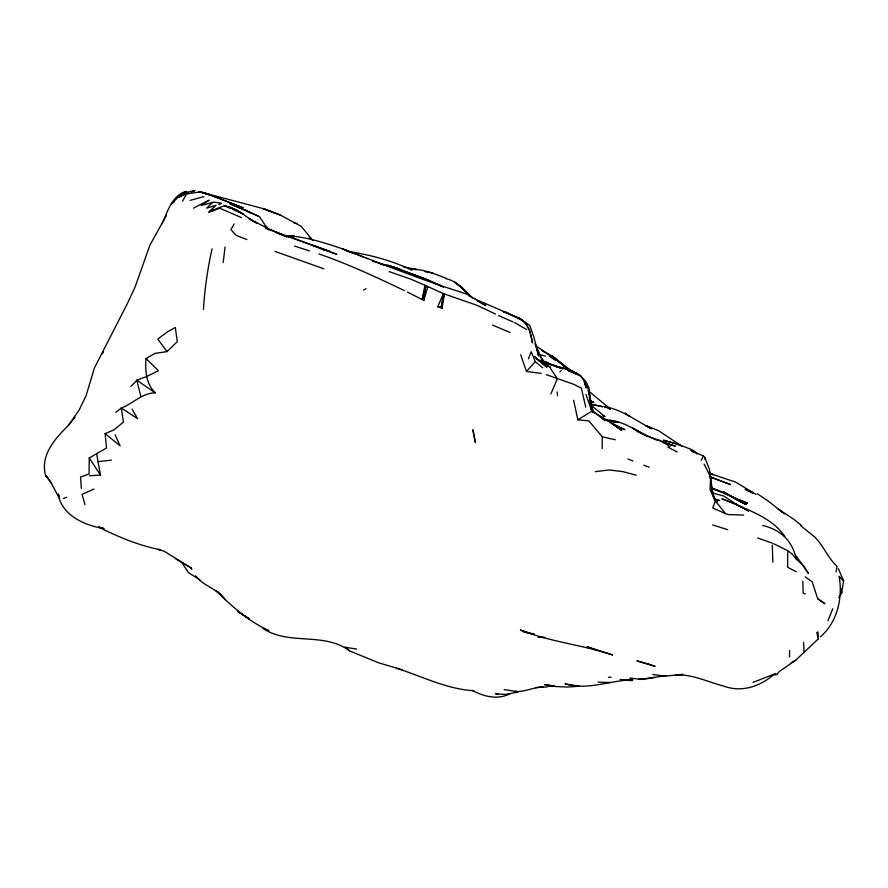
<?xml version="1.0" encoding="UTF-8"?>
<svg xmlns="http://www.w3.org/2000/svg" width="888" height="888" viewBox="0 0 888 888"><rect width="100%" height="100%" fill="white"/><g stroke="black" fill="none" stroke-linecap="round" stroke-linejoin="round"><path stroke-width="1.33" d="M682.428 674.425L675.601 674.847C692.551 674.225 707.858 681.917 723.864 686.158C741.347 692.662 759.651 686.613 773.315 674.98L777.011 674.58L779.12 671.661L795.704 660.217L818.425 638.794L817.759 631.812M602.164 448.729L602.253 436.807L588.855 420.912L577.855 419.791L573.626 400.266M773.481 543.678L787.678 550.649L787.612 567.232L796.27 571.772M803.596 642.335L804.106 652.636M166.844 332.267L175.302 327.439L177.289 341.636L167.055 351.615L154.934 353.391L146.043 358.53C145.01 370.529 146.109 383.96 155.234 392.818C141.658 393.129 133 403.718 121.268 408.014L123.465 422.089L113.875 429.947L105.128 433.599L106.527 447.963L89.255 458.019L89.055 473.97L80.553 477.045L81.341 488.378M789.51 657.02L789.61 650.427M223.199 262.537L225.053 247.075M704.117 464.058L710.644 476.967L710.045 489.71L715.373 500.999L725.574 513.664L728.204 514.552L743.678 515.107M203.43 309.413C204.717 289.066 207.592 268.753 212.043 248.84M407.525 292.085L423.842 300.388L425.607 286.902L424.919 285.237L410.811 279.165L389.31 271.661M836.152 571.861L836.995 566.267C827.76 557.808 823.631 545.82 814.751 536.996L800.599 525.629M423.842 300.388L427.85 286.602L425.607 286.902L422.177 299.456L424.919 285.237L443.389 293.606L437.784 306.749L442.091 308.214L444.344 293.95L477.356 305.472L495.46 314.019M443.389 293.606L441.325 306.671L442.091 308.214M838.76 597.602L841.68 592.973L843.6 580.963L838.361 568.653M843.6 580.963L839.127 576.345C842.923 597.569 837.473 622.166 820.445 636.796M444.344 293.95L441.325 306.671L437.784 306.749M715.373 500.999L712.698 507.925L725.574 513.664M528.449 358.83L531.224 351.737L535.309 361.649L542.712 367.743M827.949 620.679L832.789 608.724M550.871 393.95L557.387 378.621L550.394 368.376M161.949 223.998C167.566 211.877 171.639 195.571 186.247 191.442L184.249 193.14M68.731 425.052L79.31 409.779L86.069 395.704L94.428 367.954L127.173 303.985L134.898 287.546L149.894 245.232L166.433 215.396M182.584 201.065L186.624 193.917L199.822 191.997M701.165 460.295L703.529 456.143M234.166 223.987L230.936 229.592L236.075 235.309L246.919 239.571M475.402 442.601L472.871 429.714L475.313 442.191M101.776 354.101L103.352 352.059M74.981 417.249L67.854 426.029C54.845 438.705 40.027 455.677 45.588 475.38L51.826 483.416M559.917 371.983L561.249 370.451M520.734 354.856L526.462 371.45L535.309 361.649M130.758 386.546L137.041 380.086L146.675 376.523L158.375 370.685L146.043 358.53M186.247 191.442L181.729 193.484L171.295 204.118L174.281 201.587M212.487 202.497L206.627 208.147L216.039 205.328L209.268 211.555L211.866 211.067M115.773 412.31L121.268 408.014L137.662 418.725L132.068 409.146M166.067 332.889L157.798 339.138L167.055 351.615M209.346 200.166L201.199 205.517L213.642 202.109L220.968 203.163M577.855 419.791L591.863 411.166L608.946 421.312L621.678 430.38L610.245 422.488L624.875 429.67L613.064 424.486M363.536 290.143L365.945 288.689M791.086 662.914L795.704 660.217M193.451 208.125L208.491 200.366M188.056 192.385L178.732 197.114L187.501 193.562M93.917 489.044L82.096 494.361L84.971 504.784M191.264 192.03L195.027 190.509L181.729 193.484M775.912 673.448L753.024 682.406M218.781 204.562L221.534 203.485M209.268 211.555L224.387 205.705L231.269 207.415M208.758 212.365L219.68 208.225L241.558 217.627M63.514 498.49L66.667 497.302M190.121 200.388L203.985 196.57M498.124 693.806L495.526 693.806L506.637 694.471L518.27 691.774L504.173 689.61M506.637 694.471L509.856 693.783C497.669 700.177 483.56 696.492 472.072 690.353M654.734 677.466L642.146 679.464L629.981 678.055L632.134 680.663L620.09 679.42M645.365 678.632L654.911 677.267M655.877 677.1L666 675.735M595.282 471.65L609.224 469.952L622.81 471.628L636.252 475.169M96.67 453.646L98.002 461.627L111.355 460.162M543.023 686.857C533.51 687.257 524.908 692.107 515.229 691.475L518.27 691.774M638.96 679.276L644 678.821M632.922 679.797C610.1 680.208 587.767 690.786 565.079 683.871L579.32 686.246L567.499 687.068L555.888 686.535L544.511 684.626L553.257 685.847M89.433 475.79L100.477 475.025L98.002 461.627M682.739 674.436L665.079 676.09L652.747 674.492M286.391 235.775C307.87 236.641 328.56 244.2 348.795 250.96M535.553 687.556L547.13 687.012M547.963 686.324L554.512 686.024M608.413 677.255L611.199 677.189M290.332 236.13L294.228 236.097L290.298 236.053M544.943 637.395L538.184 637.307L544.61 637.54M411.954 269.297C423.876 269.153 434.909 274.137 445.876 278.166M347.053 251.237C369.131 254.667 391.475 260.195 411.777 270.196M598.19 682.139L610.156 682.517M411.233 269.342L416.727 269.519L403.396 266.833M294.305 223.199L296.992 223.376M473.704 690.709C446.586 689.166 421.867 676.19 396.27 668.209M607.714 421.079L610.356 421.434M612.998 421.778L618.292 422.466L608.225 420.768M526.462 371.45L541.192 373.448M356.532 649.061L344.522 647.174M445.832 278.688C456.288 280.763 464.058 289.188 470.995 296.725M604.684 419.858C624.775 419.758 639.338 433.955 657.187 440.215M425.097 271.706L432.9 273.016M287.435 236.53L293.884 237.74M544.499 361.993L548.573 362.97L543.589 361.682M710.4 473.726L735.397 481.984L756.077 494.45M590.509 404.251L602.663 406.715L591.286 404.195M523.487 631.979L534.032 634.154M532.167 633.766L534.287 634.21M715.639 499.733L719.657 500.61L714.596 498.89M715.706 501.42L717.437 501.798L712.542 495.227M543.09 361.616L547.052 362.504L543.412 361.627M602.253 436.807L615.251 439.76M574.514 372.76L576.789 373.282L572.915 372.083M443.523 287.235L425.23 278.843L401.221 269.919L392.263 266.744L380.253 263.88L397.136 268.309L387.534 265.19L400.088 269.319L372.627 261.283M538.85 354.434L545.554 356.11M292.651 237.462L287.446 236.141L317.604 247.108L265.49 228.294M199.056 191.619L220.191 198.235L199.056 191.619L263.003 208.569L280.297 215.051L301.298 226.396L311.888 239.349M681.895 446.453L680.408 445.188L663.536 440.193L678.288 444.455L692.185 449.783M712.542 493.029L724.031 496.103L736.751 504.639L748.64 510.933M200.71 192.041L206.837 193.695M647.951 663.969L655.122 666.377L636.94 660.872L649.161 664.291M201.942 192.407L209.923 194.672L208.736 194.306M558.319 367.055L543.645 362.371L567.299 369.153L577.877 373.848L572.793 372.183M711.166 488.6L719.091 490.898L711.799 487.945M817.759 632.789L816.782 632.5L818.425 638.794M543.645 362.371L554.19 365.534L545.254 362.659L543.223 360.85M98.79 526.884L104.029 528.538C84.848 525.641 61.483 515.251 58.186 493.928L59.341 496.203M318.959 253.935C348.196 264.025 376.334 277.223 404.251 290.509M709.146 473.548L712.787 474.692M727.749 529.703L712.631 524.908M663.525 442.424L675.291 446.165L663.425 442.391M597.091 650.038L586.946 646.808L612.631 655C582.361 644.821 550.216 641.935 520.401 630.025L530.858 633.355M402.275 669.785L378.954 662.914L349.528 650.893M294.561 246.076L309.424 250.893M710.567 477.023L730.624 484.626L709.39 476.645M711.876 488.278L723.931 492.474L745.953 504.462L731.923 497.069L745.953 504.462L734.531 497.791L747.607 503.163L735.486 498.723L723.465 491.863L733.754 497.447L722.71 492.807M670.018 446.842C658.73 437.795 643.722 436.918 632.423 427.972L646.619 435.953L637.495 431.335M805.261 593.905L803.118 593.162L802.863 581.24M475.247 299.178L509.712 314.041L503.396 311.71M318.87 247.552L329.648 251.371L314.53 245.921L317.782 247.142M757.808 538.006L772.305 543.167M546.242 374.636L573.737 384.315L581.34 388.078L585.747 407.159M762.781 525.496C780.574 529.725 792.418 540.692 796.292 559.163L803.973 566.033L804.839 567.721M503.33 311.677L519.203 318.115L529.748 325.363L533.921 337.151L538.628 355.966L535.187 343.645L543.223 362.348L541.169 358.985M274.969 251.415L323.854 268.798M321.467 248.729L336.829 254.357L312.765 245.366L325.496 250.449L319.447 247.885M392.263 266.744L425.23 278.843L441.292 285.825M643.789 465.212L649.184 467.221M280.297 215.051L263.003 208.569L275.169 213.142M671.073 444.81L657.076 439.382M541.835 360.994L558.208 367.277L563.125 368.775L554.623 366.078L571.262 370.418L580.075 375.358L585.869 381.662L588.777 387.823L590.986 409.412M275.657 232.478L287.124 236.93L267.976 228.46L248.929 218.67L255.478 222.544M602.186 418.359L607.015 420.29M711.721 488.356L721.489 492.285M492.574 325.097L510.067 332.478M817.615 598.667L824.885 603.762L817.704 598.701L812.154 581.74L805.161 576.834M627.994 458.974L632.966 461.061M250.016 212.898L245.632 210.223L229.848 203.763L259.518 216.728L264.591 224.231M350.105 251.448L363.88 257.298M609.978 409.068L603.796 406.449C621.789 409.324 635.708 420.668 651.515 428.671M753.224 492.762L745.132 489.332L753.557 493.55M268.997 630.591C248.363 621.422 231.701 605.982 215.629 590.476M577.178 374.381L567.643 370.274L580.552 376.046M366.378 258.353L367.033 258.641M498.545 315.573L513.086 321.933M230.425 208.347L224.387 205.705L237.052 210.267L256.998 223.499M232.834 209.402L243.689 214.163L232.19 207.814M353.613 253.624L342.513 248.951C378.144 262.437 413.364 276.645 449.506 288.478L467.377 294.305L485.858 305.661L477.555 300.954M245.632 210.223L258.042 215.895M703.884 456.277L690.886 450.327L693.961 452.725M591.53 401.343L593.828 402.442L590.342 400.566M569.13 369.941L572.039 371.761M602.564 415.473L604.961 416.65L590.942 405.106L591.408 407.614M98.646 527.05C118.193 536.918 138.872 545.51 160.362 549.794L158.231 549.383L164.336 551.293L191.242 568.087L191.864 569.441M175.436 558.585L191.242 568.087M262.87 628.438C288.989 645.765 323.92 631.745 349.373 650.738L345.732 647.363M610.433 409.091L589.166 391.464M543.567 363.847L550.604 367.51L535.964 358.142L539.238 361.238M667.843 447.075L677.189 451.97M748.418 510.911L735.786 504.251L721.911 498.756L736.751 504.639L735.786 504.251C753.657 512.443 773.215 519.391 784.803 536.43M564.302 366.711L555.533 358.053L542.024 350.327L544.2 351.97M651.304 428.671L645.643 425.53L658.374 430.58L680.408 445.188M514.618 322.622L526.662 329.559M709.346 472.394L712.842 474.403M199.911 579.831L188.589 572.749L181.052 561.394M593.018 411.866L595.648 413.475M552.258 355.955L553.379 356.665M535.253 345.199L549.961 355.799M225.286 599.755C218.004 588.833 203.396 586.258 195.593 575.79M757.253 493.739L768.631 501.354L781.973 511.921M155.234 392.818L136.841 380.231L140.77 396.203M569.73 369.563L558.208 361.349L565.423 366.922M555.455 360.361L549.927 356.399L560.816 362.515L570.562 370.729M787.678 550.649L792.44 554.245L796.292 559.163M629.892 416.639L625.241 413.064L627.261 414.774M567.488 368.509L570.573 370.895M784.404 513.841L778.077 508.924L793.828 519.314L801.587 525.596M592.13 410.423L605.072 420.734M105.128 433.599L120.146 445.898L115.04 434.665M217.76 591.841L220.779 594.327M539.882 361.438L546.753 367.199L534.587 356.421M309.035 236.93L312.942 240.393M693.262 450.383L697.247 454.101M472.505 298.091L459.44 285.47L470.618 296.581M542.901 361.161L544.799 363.081M268.52 229.248L265.001 225.219L269.009 229.837M48.13 478.388L45.588 475.38C51.693 482.406 55.012 490.775 59.596 498.557M539.604 355.378L545.121 362.87M796.281 556.032L808.546 573.581L805.516 568.897M580.352 375.402L583.416 379.92M587.245 385.559L588.777 387.823M89.255 458.019L100.477 475.025M591.974 409.146L593.439 412.698M585.969 394.405L591.863 411.166M583.571 379.798L586.191 387.967L584.526 381.718M593.506 412.199L589.244 397.058M587.612 387.878L586.691 384.049L589.11 390.554L591.541 407.381M588.233 390.431L590.387 399.367L588.267 389.976M710.922 483.66L714.707 500.477M710.844 483.649L711.288 486.202M711.721 488.766L712.809 495.149L710.644 476.967M841.058 588.633L841.68 592.973M704.928 459.307L704.65 457.054L709.59 469.73L710.322 478.577M557.087 391.941L557.52 395.682M772.849 562.137L772.294 545.066M242.99 207.792L213.52 196.215L242.99 207.792M515.717 316.927L505.672 312.21L522.288 320.335L525.929 323.709L529.67 330.514L532.534 342.957C530.98 333.5 528.427 322.988 519.203 318.115L522.288 320.335L515.717 316.927M249.173 618.781L237.518 611.299L249.173 618.781M462.504 288.422L454.556 282.073L463.17 288.977L462.504 288.422M466.156 292.274L461.316 286.824L469.774 296.437L466.156 292.274"/></g></svg>
